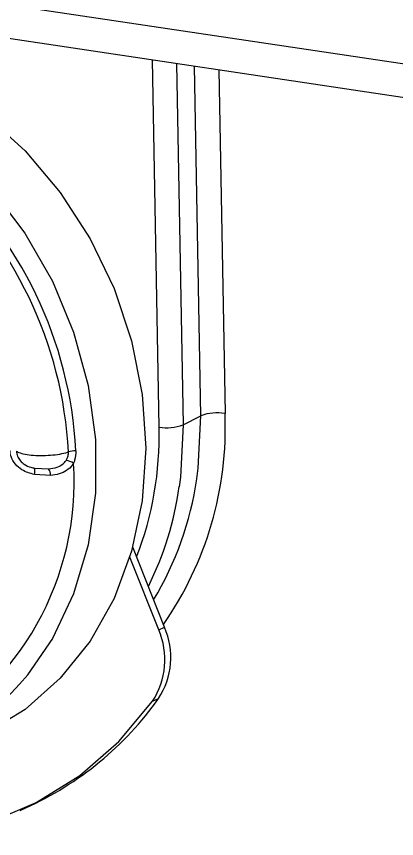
# Model space of a CAD drawing. Header units: millimetres. Extents: x 12 to 854, y 4 to 555.
# Drawn here: x 702.7 to 710.89, y 396.23 to 413.95 of the extents above; entities that cross this region are included whole.
import ezdxf

# ---------------------------------------------------------------- set-up
doc = ezdxf.new("R2010")
doc.units = ezdxf.units.MM

msp = doc.modelspace()

# ---------------------------------------------------------------- linework, layer by layer
at = {"color": 8, "linetype": 'Continuous', "lineweight": 25}
for p, q in [((671.103, 418.896), (719.632, 411.645)), ((705.775, 405.095), (705.631, 413.013)), ((706.153, 412.935), (706.295, 405.144)), ((706.676, 405.341), (706.539, 412.878)), ((707.062, 412.799), (707.197, 405.389))]:
    msp.add_line(p, q, dxfattribs=at)
at = {"color": 7, "linetype": 'Continuous', "lineweight": 25}
for p, q in [((671.456, 418.12), (719.648, 410.919)), ((706.295, 405.144), (706.676, 405.341)), ((703.091, 404.211), (703.396, 404.195)), ((703.441, 404.055), (703.091, 404.074)), ((705.895, 400.781), (705.209, 402.508)), ((705.768, 400.724), (705.145, 402.29)), ((705.768, 400.724), (705.895, 400.781)), ((705.638, 399.19), (705.765, 399.247)), ((702.781, 396.834), (702.908, 396.891))]:
    msp.add_line(p, q, dxfattribs=at)
at = {"color": 7, "linetype": 'Continuous', "lineweight": 25, "flags": 128}
for points in [[(694.548, 412.514), (695.14, 412.853), (696.069, 413.213), (697.055, 413.405), (698.074, 413.424), (699.106, 413.27), (700.125, 412.946), (701.111, 412.46), (702.04, 411.822), (702.892, 411.047), (703.648, 410.151), (704.291, 409.156), (704.807, 408.083), (705.184, 406.956), (705.413, 405.8), (705.49, 404.641)], [(705.49, 404.641), (705.413, 403.506), (705.184, 402.419), (704.807, 401.404), (704.291, 400.485), (703.648, 399.682), (702.892, 399.012), (702.04, 398.492), (701.111, 398.132), (701.008, 398.103)], [(691.923, 401.239), (692.653, 400.153), (693.495, 399.168), (694.432, 398.302), (695.448, 397.572), (696.525, 396.99), (697.642, 396.568), (698.78, 396.312), (699.919, 396.228), (701.036, 396.316), (702.113, 396.576), (703.129, 397.003), (704.066, 397.588), (704.908, 398.321), (705.638, 399.19)]]:
    msp.add_lwpolyline(points, dxfattribs=at)
at = {"color": 8, "linetype": 'Continuous', "lineweight": 25, "flags": 128}
for points in [[(697.179, 412.851), (697.407, 412.831), (698.441, 412.633), (699.457, 412.261), (700.432, 411.725), (701.341, 411.038), (702.164, 410.215), (702.882, 409.276), (703.477, 408.243), (703.936, 407.14), (704.248, 405.993), (704.406, 404.828), (704.406, 403.674), (704.248, 402.557), (703.936, 401.503), (703.477, 400.537), (702.945, 399.759)], [(706.588, 403.978), (706.62, 404.21), (706.676, 405.341)], [(706.295, 405.144), (706.239, 404.014), (706.212, 403.812)]]:
    msp.add_lwpolyline(points, dxfattribs=at)
at = {"color": 7, "linetype": 'Continuous', "lineweight": 25}
for centre, radius, start, end in [((695.156, 404.13), 8.839, 2.9629, 48.3632), ((695.113, 404.11), 8.722, 2.9629, 48.3632), ((707.028, 404.391), 1.013, 80.4111, 110.3231), ((705.944, 406.094), 1.013, 260.4111, 290.3231), ((703.992, 404.012), 0.574, 90.8886, 107.085), ((703.718, 403.995), 0.387, 56.1813, 81.8422), ((697.682, 403.915), 6.264, 297.7283, 3.6839), ((702.869, 404.143), 0.233, 342.844, 17.183), ((703.234, 404.066), 0.207, 356.9457, 38.4142), ((699.704, 404.968), 6.955, 328.8966, 351.8197), ((699.216, 404.799), 7.065, 333.6234, 351.9705), ((704.281, 400.078), 1.621, 326.7887, 23.4978), ((704.408, 400.135), 1.621, 326.7887, 23.4978), ((698.447, 403.471), 5.832, 239.5119, 320.4732), ((699.99, 403.341), 7.079, 294.344, 324.6651)]:
    msp.add_arc(centre, radius, start, end, dxfattribs=at)
at = {"color": 8, "linetype": 'Continuous', "lineweight": 25}
for centre, radius, start, end in [((699.785, 405.085), 7.418, 325.1239, 2.3535), ((698.529, 404.905), 7.249, 338.917, 1.5077)]:
    msp.add_arc(centre, radius, start, end, dxfattribs=at)
at = {"color": 7, "linetype": 'Continuous', "lineweight": 25}
for points, knots in [([(703.091, 404.074), (702.997, 404.1), (702.843, 404.142), (702.673, 404.291), (702.582, 404.444), (702.567, 404.553), (702.56, 404.601)], [0, 0, 0, 0, 0.356484, 0.586818, 0.817791, 1, 1, 1, 1]), ([(702.704, 404.577), (702.713, 404.571), (702.745, 404.549), (702.843, 404.518), (703.017, 404.491), (703.224, 404.481), (703.441, 404.488), (703.643, 404.513), (703.765, 404.541), (703.816, 404.559), (703.823, 404.561)], [0, 0, 0, 0, 0.059794, 0.211889, 0.364018, 0.516168, 0.668316, 0.820439, 0.972525, 1, 1, 1, 1]), ([(702.704, 404.577), (702.709, 404.54), (702.721, 404.467), (702.783, 404.368), (702.881, 404.281), (702.99, 404.233), (703.066, 404.217), (703.091, 404.211)], [0, 0, 0, 0, 0.194399, 0.388608, 0.587573, 0.86165, 1, 1, 1, 1]), ([(703.773, 404.379), (703.79, 404.411), (703.821, 404.469), (703.823, 404.533), (703.823, 404.561)], [0, 0, 0, 0, 0.569264, 1, 1, 1, 1]), ([(703.983, 404.586), (703.98, 404.516), (703.976, 404.423), (703.942, 404.338), (703.934, 404.317)], [0, 0, 0, 0, 0.752077, 1, 1, 1, 1]), ([(703.396, 404.195), (703.46, 404.203), (703.566, 404.216), (703.699, 404.285), (703.749, 404.348), (703.773, 404.379)], [0, 0, 0, 0, 0.434945, 0.731111, 1, 1, 1, 1]), ([(703.934, 404.317), (703.925, 404.303), (703.886, 404.243), (703.787, 404.153), (703.625, 404.077), (703.503, 404.062), (703.441, 404.055)], [0, 0, 0, 0, 0.085878, 0.375364, 0.681912, 1, 1, 1, 1])]:
    msp.add_open_spline(points, degree=3, knots=knots, dxfattribs=at)

doc.saveas('drawing.dxf')
